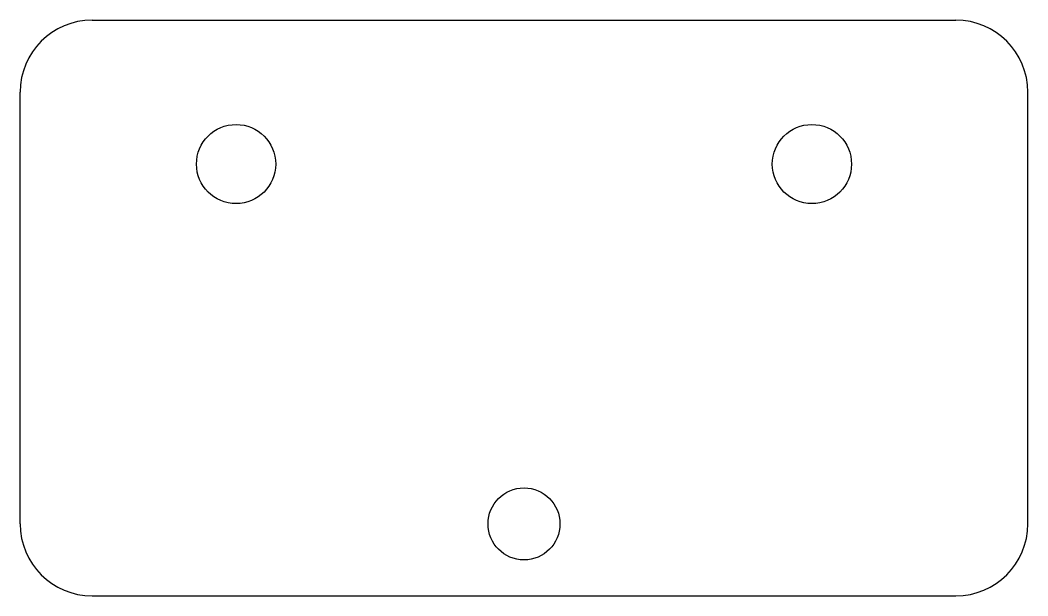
# Model space of a CAD drawing. Header units: metres. Extents: x -35 to 35, y -20 to 20.
import ezdxf

# ---------------------------------------------------------------- set-up
doc = ezdxf.new("R2010")
doc.units = ezdxf.units.M

msp = doc.modelspace()

# ---------------------------------------------------------------- linework, layer by layer
for p, q in [((-30, 20), (30, 20)), ((-35, -15), (-35, 15)), ((35, -15), (35, 15)), ((-30, -20), (30, -20))]:
    msp.add_line(p, q)
for centre, radius in [((-20, 10), 2.75), ((20, 10), 2.75), ((0, -15), 2.5)]:
    msp.add_circle(centre, radius)
for centre, start, end in [((-30, 15), 90, 180), ((30, 15), 0, 90), ((-30, -15), 180, 270), ((30, -15), 270, 360)]:
    msp.add_arc(centre, 5, start, end)

doc.saveas('drawing.dxf')
